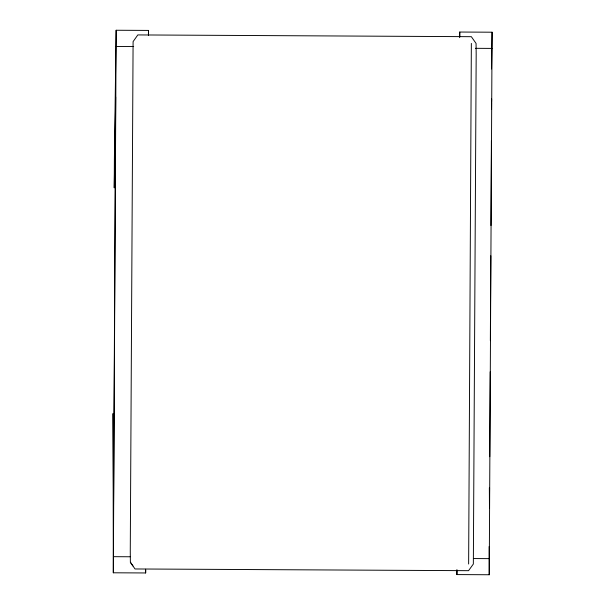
<?xml version="1.0" encoding="UTF-8"?>
<svg xmlns="http://www.w3.org/2000/svg" width="605" height="605" viewBox="0 0 605 605"><rect width="100%" height="100%" fill="white"/><g stroke="black" fill="none" stroke-linecap="round" stroke-linejoin="round"><path stroke-width="0.91" d="M148.49 35.067L148.475 30.416L116.152 30.25L114.383 159.433L114.239 187.868L115.684 96.929L113.574 502.611M459.762 36.686L459.747 32.042L492.077 32.209L489.241 574.75L456.911 574.584L456.888 569.895M491.6 102.222L491.608 98.88L491.562 101.118M489.498 503.905L489.581 487.864M489.748 456.722L490.194 371.803M490.352 340.668L490.799 255.749M490.958 225.559L491.396 140.64M491.562 109.497L491.593 102.895M489.498 504.57L489.468 507.897L489.362 487.811M113.574 503.262L113.543 505.939L113.059 413.525L113.317 572.791L145.646 572.958L145.692 570.008M456.979 569.993L456.911 574.584M148.406 35.09L148.475 30.416M459.664 37.654L459.747 32.042M491.562 68.955L492.077 32.209M468.633 564.019L471.355 43.409M113.317 572.791L116.152 30.25M116.122 46.449L133.675 46.54M475.417 48.324L492.046 48.408M113.46 556.676L130.083 556.766M473.677 558.559L489.377 558.634M130.37 562.264L135.028 568.965L468.557 570.681L473.344 564.034L476.18 54.488L476.067 43.439L471.348 36.686L137.819 34.924L133.092 41.624L130.272 551.185L130.37 562.264L132.956 565.955M489.241 574.75L489.142 546.527M145.646 572.958L145.624 569.214"/></g></svg>
